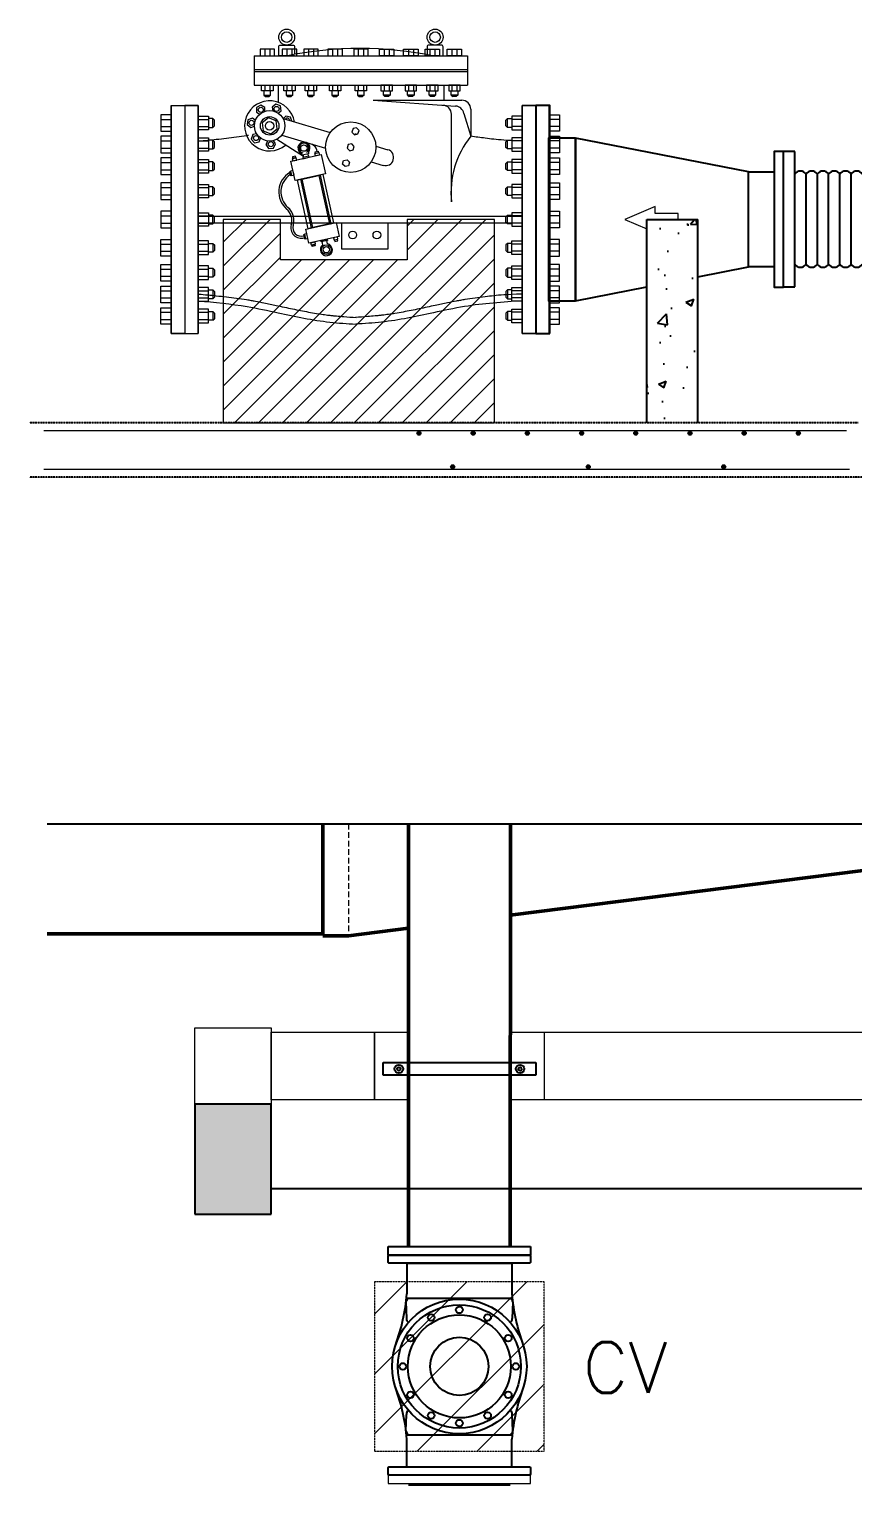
# Model space of a CAD drawing. Header units: inches. Extents: x 0 to 235202, y 0 to 184293.
# Drawn here: x 65672 to 72966, y 163817 to 176698 of the extents above; entities that cross this region are included whole.
import ezdxf

# ---------------------------------------------------------------- set-up
doc = ezdxf.new("R2010")
doc.units = ezdxf.units.IN
doc.header["$MEASUREMENT"] = 0
doc.linetypes.add('CENTER', pattern=[2, 1.25, -0.25, 0.25, -0.25])
doc.linetypes.add('HIDDEN', pattern=[0.375, 0.25, -0.125])
for name, color, linetype in [('1', 1, 'CENTER'), ('2', 2, 'HIDDEN'), ('ID_LEGEND', 3, 'Continuous'), ('M-HVAC-EQPM-NEW', 5, 'Continuous'), ('PIPE', 3, 'Continuous'), ('pipe_dimensio', 1, 'Continuous')]:
    doc.layers.add(name, color=color, linetype=linetype)
for name, color, linetype, lineweight in [('DIM', 251, 'Continuous', 0), ('grid nos', 253, 'Continuous', 0), ('hid', 8, 'HIDDEN', 0)]:
    doc.layers.add(name, color=color, linetype=linetype, lineweight=lineweight)
doc.styles.add('SIMPLEX', font='simplex.shx')

# ---------------------------------------------------------------- blocks, each defined once
blk = doc.blocks.new('gatevalve')
at = {"layer": 'DIM', "color": 8, "ltscale": 10}
for p, q in [((162.7, 603), (949.1, 603)), ((162.7, 603), (162.7, 495)), ((201.4, 628.1), (201.4, 603)), ((220, 628.1), (220, 603)), ((283.1, 628.1), (283.1, 603)), ((301.7, 628.1), (301.7, 603)), ((362.2, 628.1), (362.2, 603)), ((380.7, 628.1), (380.7, 603)), ((451.5, 628.1), (451.5, 603)), ((470.1, 628.1), (470.1, 603)), ((546.4, 628.1), (546.4, 603)), ((565, 628.1), (565, 603)), ((641.8, 628.1), (641.8, 603)), ((660.3, 628.1), (660.3, 603)), ((731.1, 628.1), (731.1, 603)), ((749.7, 628.1), (749.7, 603)), ((810.1, 628.1), (810.1, 603)), ((828.7, 628.1), (828.7, 603)), ((891.9, 628.1), (891.9, 603)), ((910.4, 628.1), (910.4, 603)), ((949.1, 603), (949.1, 495)), ((162.7, 553), (949.1, 553)), ((162.7, 545), (949.1, 545)), ((162.7, 495), (949.1, 495)), ((201.4, 495), (201.4, 474.6)), ((220, 495), (220, 474.6)), ((250.3, 495), (250.3, 431.9)), ((283.1, 495), (283.1, 474.6)), ((301.7, 495), (301.7, 474.6)), ((362.2, 495), (362.2, 474.6)), ((380.7, 495), (380.7, 474.6)), ((451.5, 495), (451.5, 474.6)), ((470.1, 495), (470.1, 474.6)), ((546.4, 495), (546.4, 474.6)), ((565, 495), (565, 474.6)), ((641.8, 495), (641.8, 474.6)), ((660.3, 495), (660.3, 474.6)), ((731.1, 495), (731.1, 474.6)), ((749.7, 495), (749.7, 474.6)), ((810.1, 495), (810.1, 474.6)), ((828.7, 495), (828.7, 474.6)), ((861.5, 495), (861.5, 439.8)), ((861.5, 495), (861.5, 439.8)), ((891.9, 495), (891.9, 474.6)), ((910.4, 495), (910.4, 474.6)), ((198.4, 458.6), (204.2, 452.8)), ((204.2, 452.8), (217.2, 452.8)), ((222.9, 458.6), (217.2, 452.8)), ((280.1, 458.6), (285.9, 452.8)), ((285.9, 452.8), (298.9, 452.8)), ((304.6, 458.6), (298.9, 452.8)), ((359.2, 458.6), (364.9, 452.8)), ((364.9, 452.8), (377.9, 452.8)), ((383.7, 458.6), (377.9, 452.8)), ((448.5, 458.6), (454.3, 452.8)), ((454.3, 452.8), (467.3, 452.8)), ((473, 458.6), (467.3, 452.8)), ((543.4, 458.6), (549.2, 452.8)), ((549.2, 452.8), (562.2, 452.8)), ((567.9, 458.6), (562.2, 452.8)), ((600.8, 439.8), (927.8, 439.8)), ((600.8, 439.8), (905.2, 418.2)), ((638.8, 458.6), (644.5, 452.8)), ((657.5, 452.8), (644.5, 452.8)), ((663.3, 458.6), (657.5, 452.8)), ((728.1, 458.6), (733.9, 452.8)), ((746.9, 452.8), (733.9, 452.8)), ((752.6, 458.6), (746.9, 452.8)), ((807.2, 458.6), (812.9, 452.8)), ((825.9, 452.8), (812.9, 452.8)), ((831.7, 458.6), (825.9, 452.8)), ((888.9, 458.6), (894.6, 452.8)), ((907.6, 452.8), (894.6, 452.8)), ((913.4, 458.6), (907.6, 452.8)), ((-144.1, 420), (-44.1, 420)), ((-144.1, 420), (-144.1, -420)), ((-94.1, 420), (-94.1, -420)), ((-44.1, 420), (-44.1, -420)), ((889.7, 64.8), (889.7, 388.2)), ((935.6, 390.9), (961.1, 306.6)), ((961.1, 406.5), (961.1, 306.6)), ((1150.9, 420), (1150.9, -420)), ((1200.9, 420), (1150.9, 420)), ((1150.9, 420), (1150.9, -420)), ((1250.9, 420), (1200.9, 420)), ((1200.9, 420), (1200.9, -420)), ((1200.9, -420), (1200.9, 420)), ((1250.9, -420), (1250.9, 420)), ((-182.1, 368.7), (-144.1, 368.7)), ((-182.1, 342.4), (-144.1, 342.4)), ((-44.1, 368.7), (-6.1, 368.7)), ((-44.1, 342.4), (-6.1, 342.4)), ((9.9, 371.7), (15.7, 365.9)), ((9.9, 339.4), (15.7, 345.2)), ((15.7, 345.2), (15.7, 365.9)), ((268.8, 371.8), (442.9, 320.2)), ((1096.9, 371.7), (1091.2, 365.9)), ((1096.9, 371.7), (1091.2, 365.9)), ((1091.2, 345.2), (1091.2, 365.9)), ((1091.2, 345.2), (1091.2, 365.9)), ((1096.9, 339.4), (1091.2, 345.2)), ((1096.9, 339.4), (1091.2, 345.2)), ((1150.9, 368.7), (1112.9, 368.7)), ((1150.9, 368.7), (1112.9, 368.7)), ((1150.9, 342.4), (1112.9, 342.4)), ((1150.9, 342.4), (1112.9, 342.4)), ((1288.9, 368.7), (1250.9, 368.7)), ((1288.9, 368.7), (1250.9, 368.7)), ((1288.9, 342.4), (1250.9, 342.4)), ((1288.9, 342.4), (1250.9, 342.4)), ((-182.1, 289.3), (-144.1, 289.3)), ((-44.1, 289.3), (-6.1, 289.3)), ((9.9, 292.3), (15.7, 286.5)), ((15.7, 265.8), (15.7, 286.5)), ((343.6, 231.5), (245.3, 295.1)), ((263.7, 310.6), (425.8, 262.5)), ((381.5, 273.2), (374.5, 277.7)), ((611.3, 270.2), (655.2, 257.2)), ((1096.9, 292.3), (1091.2, 286.5)), ((1091.2, 265.8), (1091.2, 286.5)), ((1150.9, 289.3), (1112.9, 289.3)), ((1288.9, 289.3), (1250.9, 289.3)), ((-182.1, 263), (-144.1, 263)), ((-44.1, 263), (-6.1, 263)), ((9.9, 260), (15.7, 265.8)), ((329.8, 255), (339, 237)), ((363, 242.2), (339, 237)), ((342.2, 237.7), (344, 229.3)), ((359.9, 241.5), (361.7, 233.2)), ((363.8, 262.4), (363, 242.2)), ((1096.9, 260), (1091.2, 265.8)), ((1150.9, 263), (1112.9, 263)), ((1288.9, 263), (1250.9, 263)), ((-182.1, 209.4), (-144.1, 209.4)), ((-182.1, 183.1), (-144.1, 183.1)), ((-44.1, 209.4), (-6.1, 209.4)), ((-44.1, 183.1), (-6.1, 183.1)), ((9.9, 212.4), (15.7, 206.6)), ((9.9, 180.1), (15.7, 185.9)), ((15.7, 185.9), (15.7, 206.6)), ((594.2, 212.5), (638.1, 199.5)), ((1096.9, 212.4), (1091.2, 206.6)), ((1091.2, 185.9), (1091.2, 206.6)), ((1096.9, 180.1), (1091.2, 185.9)), ((1150.9, 209.4), (1112.9, 209.4)), ((1150.9, 183.1), (1112.9, 183.1)), ((1288.9, 209.4), (1250.9, 209.4)), ((1288.9, 183.1), (1250.9, 183.1)), ((-182.1, 117.5), (-144.1, 117.5)), ((-44.1, 117.5), (-6.1, 117.5)), ((9.9, 120.5), (15.7, 114.7)), ((15.7, 94), (15.7, 114.7)), ((1096.9, 120.5), (1091.2, 114.7)), ((1091.2, 94), (1091.2, 114.7)), ((1150.9, 117.5), (1112.9, 117.5)), ((1288.9, 117.5), (1250.9, 117.5)), ((-182.1, 91.2), (-144.1, 91.2)), ((-44.1, 91.2), (-6.1, 91.2)), ((9.9, 88.2), (15.7, 94)), ((1096.9, 88.2), (1091.2, 94)), ((1150.9, 91.2), (1112.9, 91.2)), ((1288.9, 91.2), (1250.9, 91.2)), ((-182.1, 12.9), (-144.1, 12.9)), ((-44.1, 12.9), (-6.1, 12.9)), ((-44.1, 12.5), (1150.9, 12.5)), ((9.9, 15.9), (15.7, 10.1)), ((15.7, -10.6), (15.7, 10.1)), ((1096.9, 15.9), (1091.2, 10.1)), ((1091.2, -10.6), (1091.2, 10.1)), ((1150.9, 12.9), (1112.9, 12.9)), ((1288.9, 12.9), (1250.9, 12.9)), ((-182.1, -13.4), (-144.1, -13.4)), ((-44.1, -12.5), (1150.9, -12.5)), ((-44.1, -13.4), (-6.1, -13.4)), ((9.9, -16.4), (15.7, -10.6)), ((1096.9, -16.4), (1091.2, -10.6)), ((1150.9, -13.4), (1112.9, -13.4)), ((1288.9, -13.4), (1250.9, -13.4)), ((-182.1, -91.2), (-144.1, -91.2)), ((-44.1, -91.2), (-6.1, -91.2)), ((9.9, -88.2), (15.7, -94)), ((15.7, -94), (15.7, -114.7)), ((415.2, -93.8), (412.5, -81.7)), ((432.8, -89.9), (430.2, -77.8)), ((1096.9, -88.2), (1091.2, -94)), ((1091.2, -94), (1091.2, -114.7)), ((1150.9, -91.2), (1112.9, -91.2)), ((1288.9, -91.2), (1250.9, -91.2)), ((-182.1, -117.5), (-144.1, -117.5)), ((-44.1, -117.5), (-6.1, -117.5)), ((9.9, -120.5), (15.7, -114.7)), ((1096.9, -120.5), (1091.2, -114.7)), ((1150.9, -117.5), (1112.9, -117.5)), ((1288.9, -117.5), (1250.9, -117.5)), ((-182.1, -183.1), (-144.1, -183.1)), ((-182.1, -209.4), (-144.1, -209.4)), ((-44.1, -183.1), (-6.1, -183.1)), ((-44.1, -209.4), (-6.1, -209.4)), ((9.9, -180.1), (15.7, -185.9)), ((9.9, -212.4), (15.7, -206.6)), ((15.7, -185.9), (15.7, -206.6)), ((1096.9, -180.1), (1091.2, -185.9)), ((1091.2, -185.9), (1091.2, -206.6)), ((1096.9, -212.4), (1091.2, -206.6)), ((1150.9, -183.1), (1112.9, -183.1)), ((1150.9, -209.4), (1112.9, -209.4)), ((1288.9, -183.1), (1250.9, -183.1)), ((1288.9, -209.4), (1250.9, -209.4)), ((-182.1, -263), (-144.1, -263)), ((-44.1, -263), (-6.1, -263)), ((9.9, -260), (15.7, -265.8)), ((15.7, -265.8), (15.7, -286.5)), ((1096.9, -260), (1091.2, -265.8)), ((1091.2, -265.8), (1091.2, -286.5)), ((1150.9, -263), (1112.9, -263)), ((1288.9, -263), (1250.9, -263)), ((-182.1, -289.3), (-144.1, -289.3)), ((-44.1, -289.3), (-6.1, -289.3)), ((9.9, -292.3), (15.7, -286.5)), ((1096.9, -292.3), (1091.2, -286.5)), ((1150.9, -289.3), (1112.9, -289.3)), ((1288.9, -289.3), (1250.9, -289.3)), ((-182.1, -342.4), (-144.1, -342.4)), ((-182.1, -368.7), (-144.1, -368.7)), ((-44.1, -342.4), (-6.1, -342.4)), ((-44.1, -368.7), (-6.1, -368.7)), ((9.9, -339.4), (15.7, -345.2)), ((9.9, -371.7), (15.7, -365.9)), ((15.7, -345.2), (15.7, -365.9)), ((1096.9, -339.4), (1091.2, -345.2)), ((1096.9, -339.4), (1091.2, -345.2)), ((1091.2, -345.2), (1091.2, -365.9)), ((1091.2, -345.2), (1091.2, -365.9)), ((1096.9, -371.7), (1091.2, -365.9)), ((1096.9, -371.7), (1091.2, -365.9)), ((1150.9, -342.4), (1112.9, -342.4)), ((1150.9, -342.4), (1112.9, -342.4)), ((1150.9, -368.7), (1112.9, -368.7)), ((1150.9, -368.7), (1112.9, -368.7)), ((1288.9, -342.4), (1250.9, -342.4)), ((1288.9, -342.4), (1250.9, -342.4)), ((1288.9, -368.7), (1250.9, -368.7)), ((1288.9, -368.7), (1250.9, -368.7)), ((-144.1, -420), (-44.1, -420)), ((1150.9, -420), (1200.9, -420)), ((1200.9, -420), (1250.9, -420))]:
    blk.add_line(p, q, dxfattribs=at)
for points in [[(237.6, 603), (237.6, 628.1), (184.3, 628.1), (184.3, 603)], [(319.3, 603), (319.3, 628.1), (266, 628.1), (266, 603)], [(398.3, 603), (398.3, 628.1), (345, 628.1), (345, 603)], [(487.7, 603), (487.7, 628.1), (434.4, 628.1), (434.4, 603)], [(582.6, 603), (582.6, 628.1), (529.3, 628.1), (529.3, 603)], [(624.1, 603), (624.1, 628.1), (677.5, 628.1), (677.5, 603)], [(713.5, 603), (713.5, 628.1), (766.8, 628.1), (766.8, 603)], [(792.5, 603), (792.5, 628.1), (845.9, 628.1), (845.9, 603)], [(874.2, 603), (874.2, 628.1), (927.6, 628.1), (927.6, 603)], [(231.8, 495), (231.8, 474.6), (189.6, 474.6), (189.6, 495)], [(313.5, 495), (313.5, 474.6), (271.3, 474.6), (271.3, 495)], [(392.6, 495), (392.6, 474.6), (350.3, 474.6), (350.3, 495)], [(481.9, 495), (481.9, 474.6), (439.7, 474.6), (439.7, 495)], [(576.8, 495), (576.8, 474.6), (534.6, 474.6), (534.6, 495)], [(629.9, 495), (629.9, 474.6), (672.2, 474.6), (672.2, 495)], [(719.3, 495), (719.3, 474.6), (761.5, 474.6), (761.5, 495)], [(798.3, 495), (798.3, 474.6), (840.6, 474.6), (840.6, 495)], [(880, 495), (880, 474.6), (922.3, 474.6), (922.3, 495)], [(198.4, 474.6), (198.4, 458.6), (222.9, 458.6), (222.9, 474.6)], [(280.1, 474.6), (280.1, 458.6), (304.6, 458.6), (304.6, 474.6)], [(359.2, 474.6), (359.2, 458.6), (383.7, 458.6), (383.7, 474.6)], [(448.5, 474.6), (448.5, 458.6), (473, 458.6), (473, 474.6)], [(543.4, 474.6), (543.4, 458.6), (567.9, 458.6), (567.9, 474.6)], [(663.3, 474.6), (663.3, 458.6), (638.8, 458.6), (638.8, 474.6)], [(752.6, 474.6), (752.6, 458.6), (728.1, 458.6), (728.1, 474.6)], [(831.7, 474.6), (831.7, 458.6), (807.2, 458.6), (807.2, 474.6)], [(913.4, 474.6), (913.4, 458.6), (888.9, 458.6), (888.9, 474.6)], [(-144.1, 386.3), (-182.1, 386.3), (-182.1, 325.3), (-144.1, 325.3)], [(-144.1, 420), (-94.1, 420), (-94.1, -420), (-144.1, -420)], [(-44.1, 420), (-94.1, 420), (-94.1, -420), (-44.1, -420)], [(-44.1, 380.6), (-6.1, 380.6), (-6.1, 330.6), (-44.1, 330.6)], [(1150.9, 380.6), (1112.9, 380.6), (1112.9, 330.6), (1150.9, 330.6)], [(1150.9, 380.6), (1112.9, 380.6), (1112.9, 330.6), (1150.9, 330.6)], [(1150.9, 420), (1200.9, 420), (1200.9, -420), (1150.9, -420)], [(1250.9, 420), (1200.9, 420), (1200.9, -420), (1250.9, -420)], [(1250.9, 386.3), (1288.9, 386.3), (1288.9, 325.3), (1250.9, 325.3)], [(1250.9, 386.3), (1288.9, 386.3), (1288.9, 325.3), (1250.9, 325.3)], [(-6.1, 339.4), (9.9, 339.4), (9.9, 371.7), (-6.1, 371.7)], [(247, 333.7), (243, 363.4), (215.3, 374.8), (191.6, 356.4), (195.6, 326.7), (223.3, 315.4)], [(532.2, 312.5), (545.2, 315.6), (549, 328.4), (539.8, 338.1), (526.8, 335), (523, 322.2)], [(1112.9, 339.4), (1096.9, 339.4), (1096.9, 371.7), (1112.9, 371.7)], [(1112.9, 339.4), (1096.9, 339.4), (1096.9, 371.7), (1112.9, 371.7)], [(-144.1, 306.9), (-182.1, 306.9), (-182.1, 245.9), (-144.1, 245.9)], [(-44.1, 301.2), (-6.1, 301.2), (-6.1, 251.2), (-44.1, 251.2)], [(-6.1, 260), (9.9, 260), (9.9, 292.3), (-6.1, 292.3)], [(514.7, 253.5), (527.8, 256.7), (531.6, 269.5), (522.4, 279.2), (509.3, 276.1), (505.5, 263.3)], [(1112.9, 260), (1096.9, 260), (1096.9, 292.3), (1112.9, 292.3)], [(1150.9, 301.2), (1112.9, 301.2), (1112.9, 251.2), (1150.9, 251.2)], [(1250.9, 306.9), (1288.9, 306.9), (1288.9, 245.9), (1250.9, 245.9)], [(-144.1, 227), (-182.1, 227), (-182.1, 165.9), (-144.1, 165.9)], [(-44.1, 221.2), (-6.1, 221.2), (-6.1, 171.2), (-44.1, 171.2)], [(298, 214.3), (409.8, 238.9), (425.3, 168.2), (313.6, 143.6)], [(304.9, 215.8), (319.3, 219), (317.4, 227.9), (302.9, 224.7)], [(304.4, 225), (315.9, 227.6), (314.8, 232.8), (303.2, 230.3)], [(342.3, 224), (365.5, 229.1), (364.4, 233.8), (341.3, 228.7)], [(402.9, 237.4), (388.5, 234.2), (386.5, 243.1), (401, 246.3)], [(399.5, 246), (387.9, 243.4), (386.8, 248.7), (398.3, 251.2)], [(504.9, 220.3), (514.1, 210.6), (510.3, 197.8), (497.3, 194.6), (488.1, 204.3), (491.9, 217.2)], [(1150.9, 221.2), (1112.9, 221.2), (1112.9, 171.2), (1150.9, 171.2)], [(1250.9, 227), (1288.9, 227), (1288.9, 165.9), (1250.9, 165.9)], [(-6.1, 180.1), (9.9, 180.1), (9.9, 212.4), (-6.1, 212.4)], [(296.6, 176.9), (293, 176.1), (296, 162.4), (299.6, 163.2)], [(305.4, 180.6), (296.2, 178.6), (300, 161.5), (309.2, 163.5)], [(338.7, 149.1), (400.3, 162.6), (439.7, -16.7), (378.2, -30.3)], [(417, 166.3), (405.5, 163.8), (445, -15.6), (456.5, -13.1)], [(1112.9, 180.1), (1096.9, 180.1), (1096.9, 212.4), (1112.9, 212.4)], [(-144.1, 135.1), (-182.1, 135.1), (-182.1, 74), (-144.1, 74)], [(-44.1, 129.3), (-6.1, 129.3), (-6.1, 79.3), (-44.1, 79.3)], [(-6.1, 88.2), (9.9, 88.2), (9.9, 120.5), (-6.1, 120.5)], [(321.9, 145.4), (333.4, 147.9), (372.9, -31.5), (361.4, -34)], [(1112.9, 88.2), (1096.9, 88.2), (1096.9, 120.5), (1112.9, 120.5)], [(1150.9, 129.3), (1112.9, 129.3), (1112.9, 79.3), (1150.9, 79.3)], [(1250.9, 135.1), (1288.9, 135.1), (1288.9, 74), (1250.9, 74)], [(-144.1, 30.5), (-182.1, 30.5), (-182.1, -30.5), (-144.1, -30.5)], [(-44.1, 24.8), (-6.1, 24.8), (-6.1, -25.2), (-44.1, -25.2)], [(-6.1, -16.4), (9.9, -16.4), (9.9, 15.9), (-6.1, 15.9)], [(1112.9, -16.4), (1096.9, -16.4), (1096.9, 15.9), (1112.9, 15.9)], [(1150.9, 24.8), (1112.9, 24.8), (1112.9, -25.2), (1150.9, -25.2)], [(1250.9, 30.5), (1288.9, 30.5), (1288.9, -30.5), (1250.9, -30.5)], [(356.8, -52.7), (347.6, -54.8), (351.3, -71.9), (360.6, -69.9)], [(353.1, -35.8), (464.8, -11.2), (476.2, -62.8), (364.4, -87.4)], [(-144.1, -135.1), (-182.1, -135.1), (-182.1, -74), (-144.1, -74)], [(-44.1, -129.3), (-6.1, -129.3), (-6.1, -79.3), (-44.1, -79.3)], [(-6.1, -88.2), (9.9, -88.2), (9.9, -120.5), (-6.1, -120.5)], [(347.9, -56.5), (344.3, -57.3), (347.3, -71), (351, -70.2)], [(371.3, -85.9), (385.7, -82.7), (387.7, -91.6), (373.3, -94.8)], [(374.7, -94.5), (386.3, -91.9), (387.4, -97.2), (375.9, -99.7)], [(408.7, -77.6), (431.9, -72.5), (432.9, -77.2), (409.8, -82.3)], [(469.3, -64.3), (454.9, -67.5), (456.8, -76.4), (471.3, -73.2)], [(469.8, -73.5), (458.3, -76.1), (459.4, -81.3), (471, -78.8)], [(1112.9, -88.2), (1096.9, -88.2), (1096.9, -120.5), (1112.9, -120.5)], [(1150.9, -129.3), (1112.9, -129.3), (1112.9, -79.3), (1150.9, -79.3)], [(1250.9, -135.1), (1288.9, -135.1), (1288.9, -74), (1250.9, -74)], [(-144.1, -227), (-182.1, -227), (-182.1, -165.9), (-144.1, -165.9)], [(-44.1, -221.2), (-6.1, -221.2), (-6.1, -171.2), (-44.1, -171.2)], [(-6.1, -180.1), (9.9, -180.1), (9.9, -212.4), (-6.1, -212.4)], [(1112.9, -180.1), (1096.9, -180.1), (1096.9, -212.4), (1112.9, -212.4)], [(1150.9, -221.2), (1112.9, -221.2), (1112.9, -171.2), (1150.9, -171.2)], [(1250.9, -227), (1288.9, -227), (1288.9, -165.9), (1250.9, -165.9)], [(-144.1, -306.9), (-182.1, -306.9), (-182.1, -245.9), (-144.1, -245.9)], [(-44.1, -301.2), (-6.1, -301.2), (-6.1, -251.2), (-44.1, -251.2)], [(-6.1, -260), (9.9, -260), (9.9, -292.3), (-6.1, -292.3)], [(1112.9, -260), (1096.9, -260), (1096.9, -292.3), (1112.9, -292.3)], [(1150.9, -301.2), (1112.9, -301.2), (1112.9, -251.2), (1150.9, -251.2)], [(1250.9, -306.9), (1288.9, -306.9), (1288.9, -245.9), (1250.9, -245.9)], [(-144.1, -386.3), (-182.1, -386.3), (-182.1, -325.3), (-144.1, -325.3)], [(-44.1, -380.6), (-6.1, -380.6), (-6.1, -330.6), (-44.1, -330.6)], [(-6.1, -339.4), (9.9, -339.4), (9.9, -371.7), (-6.1, -371.7)], [(1112.9, -339.4), (1096.9, -339.4), (1096.9, -371.7), (1112.9, -371.7)], [(1112.9, -339.4), (1096.9, -339.4), (1096.9, -371.7), (1112.9, -371.7)], [(1150.9, -380.6), (1112.9, -380.6), (1112.9, -330.6), (1150.9, -330.6)], [(1150.9, -380.6), (1112.9, -380.6), (1112.9, -330.6), (1150.9, -330.6)], [(1250.9, -386.3), (1288.9, -386.3), (1288.9, -325.3), (1250.9, -325.3)], [(1250.9, -386.3), (1288.9, -386.3), (1288.9, -325.3), (1250.9, -325.3)]]:
    blk.add_lwpolyline(points, close=True, dxfattribs=at)
for points in [[(311.4, 603), (252.7, 603), (252.7, 636.6, -0.414214), (258.9, 642.8), (305.2, 642.8, -0.414214), (311.4, 636.6), (311.4, 608.6)], [(800.4, 603), (859.1, 603), (859.1, 636.6, 0.414214), (852.9, 642.8), (806.6, 642.8, 0.414214), (800.4, 636.6), (800.4, 608.6)]]:
    blk.add_lwpolyline(points, format="xyb", dxfattribs=at)
for points in [[(201.7, 398.5), (201.9, 412.8), (186.7, 421.9), (171.2, 413.3), (170.9, 395.5), (183.2, 388.2)], [(250.1, 392.1), (261.4, 400.9), (259, 418.4), (242.6, 425.2), (228.6, 414.3), (230.5, 400.2)], [(300.7, 362.4), (296.5, 376.8), (279.2, 381), (269.4, 370.7)], [(166.6, 364.6), (155.5, 373.7), (138.9, 367.5), (136, 350), (149.7, 338.7), (163.1, 343.7)], [(171.1, 316), (157.2, 313.1), (151.7, 296.2), (163.5, 283), (180.9, 286.7), (185.3, 300.2)], [(212, 289.3), (205.6, 276.5), (215.3, 261.7), (233.1, 262.7), (241, 278.6), (233.2, 290.5)], [(335.4, 268.8), (333.3, 270), (334.5, 272), (336.6, 270.7)], [(356.7, 258.4), (358.4, 257.3), (357.2, 255.4), (355.6, 256.3)], [(436.2, -102.7), (437.3, -101.1), (435.4, -99.9), (434.4, -101.4)], [(421.2, -121.2), (419.9, -123.2), (421.8, -124.5), (423.2, -122.4)]]:
    blk.add_lwpolyline(points, dxfattribs=at)
at = {"layer": 'DIM', "color": 8}
blk.add_lwpolyline([(485, -12.5), (655.2, -12.5), (655.2, -109.2), (485, -109.2)], close=True, dxfattribs=at)
at = {"layer": 'DIM', "color": 8, "ltscale": 10}
for centre, radius in [((282.1, 672.2), 29.4), ((829.7, 672.2), 29.4), ((282.1, 672.2), 19.4), ((829.7, 672.2), 19.4), ((219.3, 345.1), 56.3), ((186.4, 404.1), 9.28), ((219.3, 345.1), 34), ((245, 407.6), 9.28), ((152.6, 356.2), 9.28), ((219.3, 345.1), 15.7), ((518.5, 266.4), 92.9), ((169, 299.9), 9.28), ((223.3, 277.6), 9.28), ((345.8, 263.1), 11.9), ((525.4, -57.2), 14.2), ((614.8, -57.2), 14.2), ((428.4, -111.7), 18), ((428.4, -111.7), 11.9)]:
    blk.add_circle(centre, radius, dxfattribs=at)
for centre, radius, start, end in [((552.8, -724.5), 1354.8, 78.392, 101.6075), ((219.3, 345.1), 92.3, 8.987, 309.5454), ((927.8, 406.5), 33.3, 0, 90), ((856.4, 388.2), 33.3, 0, 85.9331), ((902.8, 384.9), 33.3, 10.3989, 85.9331), ((284.2, 364), 9.28, 3.2818, 143.6827), ((345.8, 263.1), 22.2, 321.9214, 242.9111), ((345.8, 263.1), 18, 302.1338, 257.0474), ((366.4, 249.9), 27.8, 0.8802, 57.0837), ((1221.2, 98.4), 333.1, 141.3213, 185.784), ((646.7, 228.4), 30.1, 253.4822, 73.4822), ((336.8, 101.4), 83.7, 121.0488, 229.0808), ((336.8, 101.4), 76.1, 122.9903, 229.0808), ((245.6, -3.8), 55.5, 343.6475, 49.0808), ((245.6, -3.8), 63.1, 343.6475, 49.0808), ((336.2, -30.4), 38.9, 163.6475, 285.9523), ((336.2, -30.4), 31.3, 163.6475, 285.9523), ((428.4, -111.7), 22.2, 126.4624, 78.3701)]:
    blk.add_arc(centre, radius, start, end, dxfattribs=at)
for points, knots in [([(-41.8, 289.4), (-20.4, 291.4), (1, 293.4), (34.8, 296.8), (47.3, 298.2), (84.6, 302.5), (109.6, 305.8), (136.6, 310.2), (138.7, 310.6), (140.7, 310.9)], [0, 0, 0, 0, 64.163972, 64.163972, 101.34927, 101.34927, 175.719865, 175.719865, 181.9439, 181.9439, 181.9439, 181.9439]), ([(1150.9, 289.4), (1089.5, 291.4), (1068.1, 293.4), (1034.2, 296.8), (1026.8, 298.2), (996.6, 301.7), (978.9, 304), (961.1, 306.6)], [0, 0, 0, 0, 64.163972, 64.163972, 101.34927, 101.34927, 154.254558, 154.254558, 154.254558, 154.254558]), ([(-41.8, -275.1), (-20.4, -277.1), (1, -279.1), (34.8, -282.6), (47.3, -283.9), (84.6, -288.3), (109.6, -291.6), (139.8, -296.5), (145.2, -297.4), (155.9, -299.3), (161.2, -300.3), (177.1, -303.3), (187.7, -305.3), (213.5, -310.6), (228.7, -313.8), (253.7, -319.2), (263.6, -321.4), (283.4, -325.6), (293.2, -327.7), (322.8, -333.8), (342.4, -337.7), (372.1, -343.1), (382.2, -344.9), (400.4, -347.8), (408.5, -349), (423.8, -351.1), (431.1, -352.1), (443, -353.5), (447.4, -354), (456.5, -354.9), (461, -355.4), (474.6, -356.6), (483.7, -357.4), (508, -359.2), (523.3, -360.2), (538.6, -361.2)], [0, 0, 0, 0, 64.163972, 64.163972, 101.34927, 101.34927, 175.719865, 175.719865, 191.693917, 191.693917, 207.667969, 207.667969, 239.616073, 239.616073, 285.87812, 285.87812, 316.221635, 316.221635, 346.56515, 346.56515, 407.252181, 407.252181, 438.500647, 438.500647, 463.46374, 463.46374, 486.129361, 486.129361, 500.073461, 500.073461, 514.017561, 514.017561, 541.905761, 541.905761, 587.986224, 587.986224, 587.986224, 587.986224]), ([(1150.9, -275.1), (1089.5, -277.1), (1068.1, -279.1), (1034.2, -282.6), (1026.8, -283.9), (989.4, -288.3), (964.5, -291.6), (934.2, -296.5), (928.8, -297.4), (918.2, -299.3), (912.8, -300.3), (896.9, -303.3), (886.3, -305.3), (860.5, -310.6), (845.4, -313.8), (820.3, -319.2), (810.4, -321.4), (790.7, -325.6), (780.8, -327.7), (751.3, -333.8), (731.6, -337.7), (701.9, -343.1), (691.8, -344.9), (673.6, -347.8), (665.6, -349), (650.2, -351.1), (642.9, -352.1), (631.1, -353.5), (626.6, -354), (617.6, -354.9), (613, -355.4), (599.4, -356.6), (590.3, -357.4), (566, -359.2), (550.8, -360.2), (535.4, -361.2)], [0, 0, 0, 0, 64.163972, 64.163972, 101.34927, 101.34927, 175.719865, 175.719865, 191.693917, 191.693917, 207.667969, 207.667969, 239.616073, 239.616073, 285.87812, 285.87812, 316.221635, 316.221635, 346.56515, 346.56515, 407.252181, 407.252181, 438.500647, 438.500647, 463.46374, 463.46374, 486.129361, 486.129361, 500.073461, 500.073461, 514.017561, 514.017561, 541.905761, 541.905761, 587.986224, 587.986224, 587.986224, 587.986224])]:
    blk.add_open_spline(points, degree=3, knots=knots, dxfattribs=at)
blk.add_open_spline([(529.9, 314.9), (532.8, 315.1), (535.7, 315.3), (538.6, 315.5)], degree=3, dxfattribs=at)
for points in [[(-44.1, -300), (136.1, -321.2), (250.6, -344.1), (441.6, -378.5), (537, -386.1)], [(1150.9, -300), (938, -321.2), (823.4, -344.1), (632.5, -378.5), (537, -386.1)]]:
    blk.add_spline(points, degree=3, dxfattribs=at)

msp = doc.modelspace()

# ---------------------------------------------------------------- hatches: boundary and pattern name
at = {"layer": 'DIM'}
h = msp.add_hatch(dxfattribs=at)
h.set_pattern_fill('ANSI31', color=8, scale=1200, style=0)
h.set_pattern_definition([(45, (-386466.83, -66278.54), (-106.066017, 106.066017), [])])
h.paths.add_polyline_path([(69792, 175014), (69019, 175014), (69019, 174657), (67898, 174657), (67898, 175014), (67392, 175014), (67392, 173214), (69792, 173214)])
at = {"layer": 'DIM', "linetype": 'Continuous', "lineweight": 25, "ltscale": 10}
msp.add_hatch(color=8, dxfattribs=at).paths.add_polyline_path([(67815, 166211), (67140, 166211), (67140, 167186), (67815, 167186)])
at = {"layer": 'M-HVAC-EQPM-NEW'}
h = msp.add_hatch(dxfattribs=at)
h.set_pattern_fill('AR-CONC', color=170, scale=100)
h.set_pattern_definition([(50, (-41380, -20143.9), (717.2602, -62.7521), [75, -825]), (355, (-41380, -20143.9), (-138.7513, 752.1921), [60, -660]), (100.45144, (-41320.26, -20149.1), (578.5088, 689.44), [63.7402, -701.142]), (46.1842, (-41380, -19943.9), (1067.2413, -165.5193), [112.5, -1237.5]), (96.63564, (-41291.1, -19957.7), (934.662, 974.1186), [95.6103, -1051.714]), (351.18416, (-41380, -19943.9), (934.662, 974.1186), [90, -990]), (21, (-41280, -19993.9), (596.907, -402.6189), [75, -825]), (326, (-41280, -19993.9), (243.3153, 725.15), [60, -660]), (71.45144, (-41230.3, -20027.45), (840.2224, 322.5312), [63.7402, -701.142]), (37.5, (-41380.03, -20143.9), (12.15986, 332.89385), [0, -652, 0, -670, 0, -662.5]), (7.5, (-41380.03, -20143.9), (263.06954, 394.4117), [0, -382, 0, -637, 0, -252.5]), (327.5, (-41603.03, -20143.9), (533.82244, -22.55487), [0, -250, 0, -780, 0, -1035]), (317.5, (-41703.03, -20143.9), (583.1862, 100.105), [0, -325, 0, -518, 0, -735])])
h.paths.add_polyline_path([(71592, 175014), (71418, 175014), (71418, 174960), (71216, 174960), (71216, 174899), (71141, 174931), (71141, 173214), (71592, 173214)])

# ---------------------------------------------------------------- linework, layer by layer
at = {"color": 8}
for p, q in [((72452, 175614), (72353, 175614)), ((72353, 174419), (72353, 175614)), ((72452, 174419), (72452, 175614)), ((72552, 174618), (72552, 175415)), ((72652, 174618), (72652, 175415)), ((72751, 174618), (72751, 175415)), ((72851, 174618), (72851, 175415)), ((72950, 174618), (72950, 175415)), ((72353, 174419), (72452, 174419)), ((65833, 169666), (81502, 169666)), ((68807, 167553), (70159, 167553)), ((68807, 167441), (68807, 167553)), ((70159, 167553), (70159, 167441)), ((70159, 167441), (68807, 167441)), ((68852, 165850), (68852, 165925)), ((68852, 165925), (70112, 165925)), ((70112, 165925), (70112, 165850)), ((70112, 165850), (68852, 165850)), ((69032, 163817), (69932, 163817))]:
    msp.add_line(p, q, dxfattribs=at)
at = {"color": 170}
for p, q in [((71141, 173214), (71141, 175014)), ((71592, 173214), (71592, 175014))]:
    msp.add_line(p, q, dxfattribs=at)
at = {"color": 8, "lineweight": -3, "ltscale": 5}
for points in [[(70101, 165850, -0.414214), (70112, 165839), (70112, 165788, -0.414214), (70101, 165778), (68863, 165778, -0.414214), (68852, 165788), (68852, 165839, -0.414214), (68863, 165850)], [(70112, 163965), (70112, 163915, -0.414214), (70101, 163904), (68863, 163904, -0.414214), (68852, 163915), (68852, 163965, -0.414214), (68863, 163976), (70101, 163976, -0.414214)]]:
    msp.add_lwpolyline(points, format="xyb", close=True, dxfattribs=at)
at = {"color": 8}
for centre, radius in [((68946, 167497), 37.5), ((68946, 167497), 15), ((70019, 167497), 37.5), ((70019, 167497), 15)]:
    msp.add_circle(centre, radius, dxfattribs=at)
for centre, start, end in [((72502, 175382), 33.6891, 146.3109), ((72602, 175382), 33.6891, 146.3109), ((72701, 175382), 33.6891, 146.3109), ((72801, 175382), 33.6891, 146.3109), ((72901, 175382), 33.6891, 146.3109), ((73000, 175382), 33.6891, 146.3109), ((72502, 174651), 213.6891, 326.3109), ((72602, 174651), 213.6891, 326.3109), ((72701, 174651), 213.6891, 326.3109), ((72801, 174651), 213.6891, 326.3109), ((72901, 174651), 213.6891, 326.3109), ((73000, 174651), 213.6891, 326.3109)]:
    msp.add_arc(centre, 59.9, start, end, dxfattribs=at)
at = {"layer": '2', "color": 8}
for p, q in [((73012, 173214), (65672, 173214)), ((73174, 172734), (65672, 172734))]:
    msp.add_line(p, q, dxfattribs=at)
at = {"layer": 'DIM', "color": 8}
for p, q in [((72909, 173145), (65802, 173145)), ((72935, 172801), (65802, 172801)), ((69032, 163829), (69932, 163829))]:
    msp.add_line(p, q, dxfattribs=at)
at = {"layer": 'DIM', "color": 8, "lineweight": 50}
for p, q in [((68274, 168694), (68274, 169666)), ((69032, 165925), (69032, 169666)), ((69932, 165925), (69935, 169666)), ((73899, 169360), (69932, 168857)), ((65833, 168694), (68274, 168694)), ((65875, 168694), (68274, 168694)), ((68499, 168676), (68274, 168676)), ((69032, 168743), (68499, 168676))]:
    msp.add_line(p, q, dxfattribs=at)
at = {"layer": 'DIM', "color": 8, "linetype": 'Continuous', "ltscale": 7}
for p, q in [((67140, 167861), (67815, 167861)), ((67140, 167186), (67140, 167861)), ((67140, 167861), (67815, 167861)), ((67140, 167186), (67140, 167861)), ((67140, 167861), (67815, 167861)), ((67140, 167186), (67140, 167861)), ((67815, 167861), (67815, 167186)), ((67815, 167861), (67815, 167186)), ((67815, 167861), (67815, 167186)), ((67815, 167223), (67815, 167823)), ((67815, 167823), (68732, 167823)), ((68732, 167823), (68732, 167223)), ((68732, 167223), (68732, 167823)), ((68732, 167823), (69032, 167823)), ((69934, 167823), (70234, 167823)), ((70234, 167823), (73890, 167823)), ((70234, 167823), (70234, 167223)), ((68732, 167223), (67815, 167223)), ((69032, 167223), (68732, 167223)), ((70234, 167223), (69934, 167223)), ((73890, 167223), (70234, 167223)), ((67815, 167186), (67140, 167186)), ((67815, 167186), (67140, 167186)), ((67815, 167186), (67140, 167186))]:
    msp.add_line(p, q, dxfattribs=at)
at = {"layer": 'DIM', "color": 8, "linetype": 'Continuous', "ltscale": 10}
for p, q in [((68732, 167823), (69032, 167823)), ((70112, 163904), (68852, 163904)), ((68852, 163904), (68852, 163829)), ((70112, 163829), (70112, 163904)), ((68852, 163829), (70112, 163829))]:
    msp.add_line(p, q, dxfattribs=at)
at = {"layer": 'DIM', "color": 8, "linetype": 'Continuous', "lineweight": 25, "ltscale": 10}
for p, q in [((67815, 167186), (67140, 167186)), ((67140, 167186), (67140, 166211)), ((67815, 166211), (67815, 167186)), ((73890, 166436), (67815, 166436)), ((67140, 166211), (67815, 166211))]:
    msp.add_line(p, q, dxfattribs=at)
at = {"layer": 'DIM', "color": 8, "linetype": 'HIDDEN', "ltscale": 7}
for p, q in [((70232, 165615), (68732, 165615)), ((68732, 165615), (68732, 164115)), ((70232, 164115), (70232, 165615)), ((68732, 164115), (70232, 164115))]:
    msp.add_line(p, q, dxfattribs=at)
at = {"layer": 'DIM', "color": 8, "linetype": 'Continuous'}
for p, q in [((68732, 165328), (69018, 165615)), ((68732, 164798), (69549, 165615)), ((68732, 164268), (70079, 165615)), ((69109, 164115), (70232, 165237)), ((69640, 164115), (70232, 164707)), ((70170, 164115), (70232, 164177))]:
    msp.add_line(p, q, dxfattribs=at)
at = {"layer": 'DIM', "color": 8}
for points in [[(71418, 175014), (71418, 175068), (71216, 175068), (71216, 175129), (70947, 175014), (71141, 174931)], [(69792, 175014), (69019, 175014), (69019, 174657), (67898, 174657), (67898, 175014), (67392, 175014), (67392, 173214), (69792, 173214), (69792, 175014)]]:
    msp.add_lwpolyline(points, dxfattribs=at)
at = {"layer": 'DIM', "color": 8, "const_width": 18}
for points in [[(69115, 173123, 1), (69133, 173123, 1)], [(69595, 173123, 1), (69613, 173123, 1)], [(70075, 173123, 1), (70093, 173123, 1)], [(70555, 173123, 1), (70573, 173123, 1)], [(71035, 173123, 1), (71053, 173123, 1)], [(71515, 173123, 1), (71533, 173123, 1)], [(71995, 173123, 1), (72013, 173123, 1)], [(72475, 173123, 1), (72493, 173123, 1)], [(69414, 172825, -1), (69432, 172825, -1)], [(70614, 172825, -1), (70632, 172825, -1)], [(71814, 172825, -1), (71832, 172825, -1)]]:
    msp.add_lwpolyline(points, format="xyb", close=True, dxfattribs=at)
at = {"layer": 'DIM', "color": 8}
for centre in [(69124, 173123), (69604, 173123), (70084, 173123), (70564, 173123), (71044, 173123), (71524, 173123), (72004, 173123), (72484, 173123), (69423, 172825), (70623, 172825), (71823, 172825)]:
    msp.add_circle(centre, 18, dxfattribs=at)
at = {"layer": 'hid', "color": 8, "ltscale": 200}
msp.add_line((68499, 169666), (68499, 168676), dxfattribs=at)
at = {"layer": 'ID_LEGEND', "color": 8}
msp.add_circle((69482, 164865), 258, dxfattribs=at)
at = {"layer": 'M-HVAC-EQPM-NEW', "color": 170}
msp.add_line((71141, 175014), (71592, 175014), dxfattribs=at)
at = {"layer": 'PIPE', "color": 8}
for p, q in [((69017, 165778), (69017, 165508)), ((69017, 165778), (69947, 165778)), ((69947, 165778), (69947, 165508)), ((69009, 165436), (69013, 165289)), ((69013, 165469), (69951, 165469)), ((69955, 165436), (69951, 165289)), ((69009, 164294), (69013, 164440)), ((69955, 164294), (69951, 164440)), ((69013, 164260), (69951, 164260)), ((69017, 163976), (69017, 164221)), ((69947, 163976), (69947, 164221)), ((69017, 163976), (69947, 163976))]:
    msp.add_line(p, q, dxfattribs=at)
for centre, radius in [((69482, 164865), 596), ((69482, 164865), 545), ((69482, 164865), 456), ((69232, 165298), 29.8), ((69482, 165365), 29.8), ((69732, 165298), 29.8), ((69049, 165115), 29.8), ((69915, 165115), 29.8), ((68981, 164865), 29.8), ((69982, 164865), 29.8), ((69049, 164614), 29.8), ((69915, 164614), 29.8), ((69232, 164431), 29.8), ((69482, 164364), 29.8), ((69732, 164431), 29.8)]:
    msp.add_circle(centre, radius, dxfattribs=at)
for centre, radius, start, end in [((67306, 165648), 1717, 339.6588, 355.3314), ((69071, 165419), 63.7, 128.4992, 165.2516), ((69893, 165419), 63.7, 14.7484, 51.5008), ((71658, 165648), 1717, 184.6686, 200.3412), ((69053, 165288), 39.7, 178.8653, 237.0344), ((69911, 165288), 39.7, 302.9656, 1.1347), ((67306, 164082), 1717, 4.6686, 20.3412), ((71658, 164082), 1717, 159.6588, 175.3314), ((69053, 164441), 39.7, 122.9656, 181.1347), ((69911, 164441), 39.7, 358.8653, 57.0344), ((69071, 164310), 63.7, 194.7484, 231.5008), ((69893, 164310), 63.7, 308.4992, 345.2516)]:
    msp.add_arc(centre, radius, start, end, dxfattribs=at)
at = {"layer": 'pipe_dimensio', "color": 8}
for points in [[(70283, 174006), (70283, 176022), (70158, 176022), (70158, 174006)], [(70510, 175734), (70270, 175734), (70270, 174294), (70510, 174294)], [(72353, 174414), (72353, 175614), (72269, 175614), (72269, 174414)]]:
    msp.add_lwpolyline(points, close=True, dxfattribs=at)
msp.add_lwpolyline([(71592, 174506), (72043, 174594), (72043, 175434), (70510, 175734), (70510, 174294), (71141, 174418)], dxfattribs=at)
at = {"layer": 'pipe_dimensio', "color": 251}
msp.add_lwpolyline([(72043, 175434), (72269, 175434), (72269, 174594), (72043, 174594)], close=True, dxfattribs=at)

# ---------------------------------------------------------------- block references
at = {"layer": '1', "color": 8, "xscale": 2.4, "yscale": 2.4, "zscale": 2.4}
msp.add_blockref('gatevalve', (67276, 175014), dxfattribs=at)

# ---------------------------------------------------------------- texts
at = {"layer": 'grid nos', "color": 8, "style": 'SIMPLEX'}
msp.add_text('CV', height=450, dxfattribs=at).set_placement((70574, 164631))

doc.saveas('drawing.dxf')
